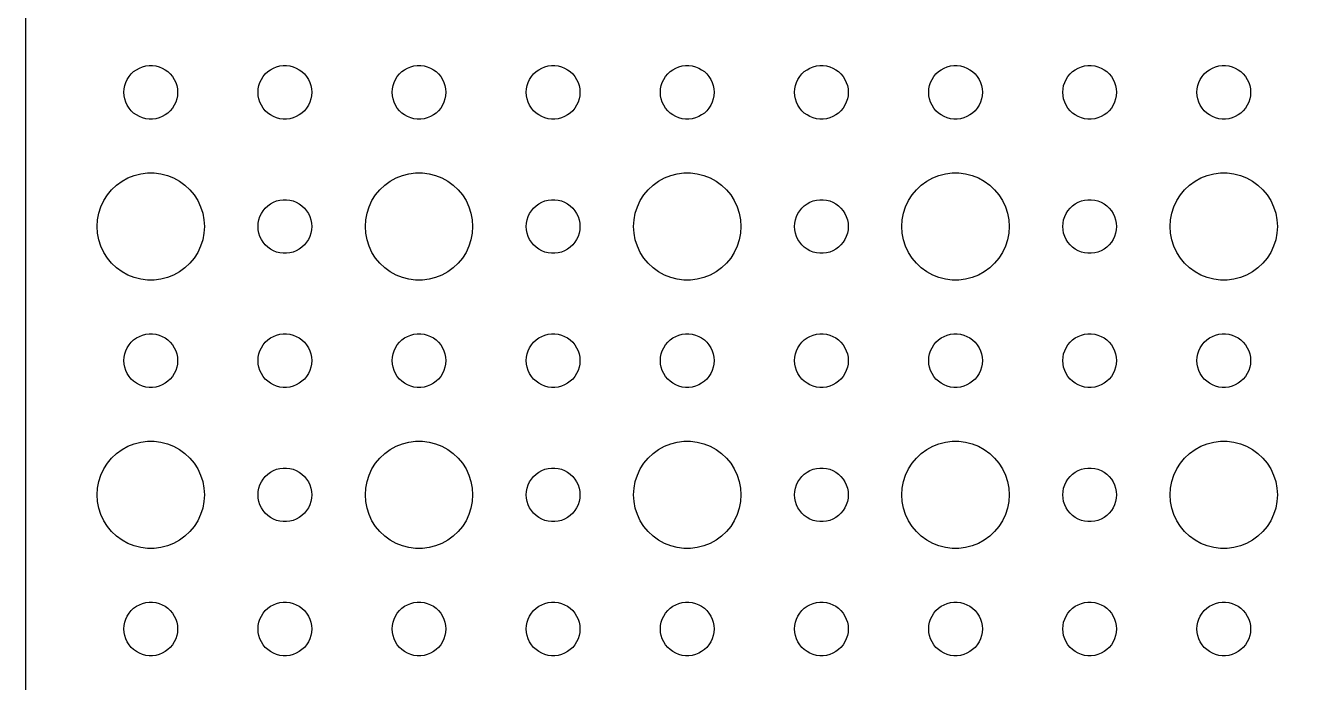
# Model space of a CAD drawing. Extents: x -74 to 74, y -74 to 74.
# Drawn here: x -74.5 to -3, y -3 to 33.7 of the extents above; entities that cross this region are included whole.
import ezdxf

# ---------------------------------------------------------------- set-up
doc = ezdxf.new("R2010")
doc.units = 0
doc.layers.get('0').update_dxf_attribs({"linetype": 'CONTINUOUS'})

msp = doc.modelspace()

# ---------------------------------------------------------------- linework, layer by layer
msp.add_lwpolyline([(69.5, 74.497), (-69.5, 74.497), (-69.5, 74.4901), (-69.814, 74.4901), (-70.4369, 74.4114), (-71.0451, 74.2553), (-71.6289, 74.0241), (-72.1791, 73.7216), (-72.6871, 73.3526), (-73.1448, 72.9227), (-73.5451, 72.4389), (-73.8815, 71.9088), (-74.1489, 71.3406), (-74.3429, 70.7434), (-74.4606, 70.1267), (-74.5, 69.5), (-74.5, -69.5)])
for points in [[(-67.5942, 28.503), (-67.7811, 28.5266), (-67.9635, 28.5734), (-68.1387, 28.6428), (-68.3037, 28.7335), (-68.4561, 28.8442), (-68.5935, 28.9732), (-68.7135, 29.1183), (-68.8145, 29.2774), (-68.8947, 29.4478), (-68.9529, 29.627), (-68.9882, 29.812), (-69, 30), (-68.9882, 30.188), (-68.9529, 30.373), (-68.8947, 30.5522), (-68.8145, 30.7226), (-68.7135, 30.8817), (-68.5935, 31.0268), (-68.4561, 31.1558), (-68.3037, 31.2665), (-68.1387, 31.3572), (-67.9635, 31.4266), (-67.7811, 31.4734), (-67.5942, 31.497), (-67.4058, 31.497), (-67.2189, 31.4734), (-67.0365, 31.4266), (-66.8613, 31.3572), (-66.6963, 31.2665), (-66.5439, 31.1558), (-66.4065, 31.0268), (-66.2865, 30.8817), (-66.1855, 30.7226), (-66.1053, 30.5522), (-66.0471, 30.373), (-66.0118, 30.188), (-66, 30), (-66.0118, 29.812), (-66.0471, 29.627), (-66.1053, 29.4478), (-66.1855, 29.2774), (-66.2865, 29.1183), (-66.4065, 28.9732), (-66.5439, 28.8442), (-66.6963, 28.7335), (-66.8613, 28.6428), (-67.0365, 28.5734), (-67.2189, 28.5266), (-67.4058, 28.503)], [(-60.0942, 28.503), (-60.2811, 28.5266), (-60.4635, 28.5734), (-60.6387, 28.6428), (-60.8037, 28.7335), (-60.9561, 28.8442), (-61.0935, 28.9732), (-61.2135, 29.1183), (-61.3145, 29.2774), (-61.3947, 29.4478), (-61.4529, 29.627), (-61.4882, 29.812), (-61.5, 30), (-61.4882, 30.188), (-61.4529, 30.373), (-61.3947, 30.5522), (-61.3145, 30.7226), (-61.2135, 30.8817), (-61.0935, 31.0268), (-60.9561, 31.1558), (-60.8037, 31.2665), (-60.6387, 31.3572), (-60.4635, 31.4266), (-60.2811, 31.4734), (-60.0942, 31.497), (-59.9058, 31.497), (-59.7189, 31.4734), (-59.5365, 31.4266), (-59.3613, 31.3572), (-59.1963, 31.2665), (-59.0439, 31.1558), (-58.9065, 31.0268), (-58.7865, 30.8817), (-58.6855, 30.7226), (-58.6053, 30.5522), (-58.5471, 30.373), (-58.5118, 30.188), (-58.5, 30), (-58.5118, 29.812), (-58.5471, 29.627), (-58.6053, 29.4478), (-58.6855, 29.2774), (-58.7865, 29.1183), (-58.9065, 28.9732), (-59.0439, 28.8442), (-59.1963, 28.7335), (-59.3613, 28.6428), (-59.5365, 28.5734), (-59.7189, 28.5266), (-59.9058, 28.503)], [(-52.5942, 28.503), (-52.7811, 28.5266), (-52.9635, 28.5734), (-53.1387, 28.6428), (-53.3037, 28.7335), (-53.4561, 28.8442), (-53.5935, 28.9732), (-53.7135, 29.1183), (-53.8145, 29.2774), (-53.8947, 29.4478), (-53.9529, 29.627), (-53.9882, 29.812), (-54, 30), (-53.9882, 30.188), (-53.9529, 30.373), (-53.8947, 30.5522), (-53.8145, 30.7226), (-53.7135, 30.8817), (-53.5935, 31.0268), (-53.4561, 31.1558), (-53.3037, 31.2665), (-53.1387, 31.3572), (-52.9635, 31.4266), (-52.7811, 31.4734), (-52.5942, 31.497), (-52.4058, 31.497), (-52.2189, 31.4734), (-52.0365, 31.4266), (-51.8613, 31.3572), (-51.6963, 31.2665), (-51.5439, 31.1558), (-51.4065, 31.0268), (-51.2865, 30.8817), (-51.1855, 30.7226), (-51.1053, 30.5522), (-51.0471, 30.373), (-51.0118, 30.188), (-51, 30), (-51.0118, 29.812), (-51.0471, 29.627), (-51.1053, 29.4478), (-51.1855, 29.2774), (-51.2865, 29.1183), (-51.4065, 28.9732), (-51.5439, 28.8442), (-51.6963, 28.7335), (-51.8613, 28.6428), (-52.0365, 28.5734), (-52.2189, 28.5266), (-52.4058, 28.503)], [(-45.0942, 28.503), (-45.2811, 28.5266), (-45.4635, 28.5734), (-45.6387, 28.6428), (-45.8037, 28.7335), (-45.9561, 28.8442), (-46.0935, 28.9732), (-46.2135, 29.1183), (-46.3145, 29.2774), (-46.3947, 29.4478), (-46.4529, 29.627), (-46.4882, 29.812), (-46.5, 30), (-46.4882, 30.188), (-46.4529, 30.373), (-46.3947, 30.5522), (-46.3145, 30.7226), (-46.2135, 30.8817), (-46.0935, 31.0268), (-45.9561, 31.1558), (-45.8037, 31.2665), (-45.6387, 31.3572), (-45.4635, 31.4266), (-45.2811, 31.4734), (-45.0942, 31.497), (-44.9058, 31.497), (-44.7189, 31.4734), (-44.5365, 31.4266), (-44.3613, 31.3572), (-44.1963, 31.2665), (-44.0439, 31.1558), (-43.9065, 31.0268), (-43.7865, 30.8817), (-43.6855, 30.7226), (-43.6053, 30.5522), (-43.5471, 30.373), (-43.5118, 30.188), (-43.5, 30), (-43.5118, 29.812), (-43.5471, 29.627), (-43.6053, 29.4478), (-43.6855, 29.2774), (-43.7865, 29.1183), (-43.9065, 28.9732), (-44.0439, 28.8442), (-44.1963, 28.7335), (-44.3613, 28.6428), (-44.5365, 28.5734), (-44.7189, 28.5266), (-44.9058, 28.503)], [(-37.5942, 28.503), (-37.7811, 28.5266), (-37.9635, 28.5734), (-38.1387, 28.6428), (-38.3037, 28.7335), (-38.4561, 28.8442), (-38.5935, 28.9732), (-38.7135, 29.1183), (-38.8145, 29.2774), (-38.8947, 29.4478), (-38.9529, 29.627), (-38.9882, 29.812), (-39, 30), (-38.9882, 30.188), (-38.9529, 30.373), (-38.8947, 30.5522), (-38.8145, 30.7226), (-38.7135, 30.8817), (-38.5935, 31.0268), (-38.4561, 31.1558), (-38.3037, 31.2665), (-38.1387, 31.3572), (-37.9635, 31.4266), (-37.7811, 31.4734), (-37.5942, 31.497), (-37.4058, 31.497), (-37.2189, 31.4734), (-37.0365, 31.4266), (-36.8613, 31.3572), (-36.6963, 31.2665), (-36.5439, 31.1558), (-36.4065, 31.0268), (-36.2865, 30.8817), (-36.1855, 30.7226), (-36.1053, 30.5522), (-36.0471, 30.373), (-36.0118, 30.188), (-36, 30), (-36.0118, 29.812), (-36.0471, 29.627), (-36.1053, 29.4478), (-36.1855, 29.2774), (-36.2865, 29.1183), (-36.4065, 28.9732), (-36.5439, 28.8442), (-36.6963, 28.7335), (-36.8613, 28.6428), (-37.0365, 28.5734), (-37.2189, 28.5266), (-37.4058, 28.503)], [(-30.0942, 28.503), (-30.2811, 28.5266), (-30.4635, 28.5734), (-30.6387, 28.6428), (-30.8037, 28.7335), (-30.9561, 28.8442), (-31.0935, 28.9732), (-31.2135, 29.1183), (-31.3145, 29.2774), (-31.3947, 29.4478), (-31.4529, 29.627), (-31.4882, 29.812), (-31.5, 30), (-31.4882, 30.188), (-31.4529, 30.373), (-31.3947, 30.5522), (-31.3145, 30.7226), (-31.2135, 30.8817), (-31.0935, 31.0268), (-30.9561, 31.1558), (-30.8037, 31.2665), (-30.6387, 31.3572), (-30.4635, 31.4266), (-30.2811, 31.4734), (-30.0942, 31.497), (-29.9058, 31.497), (-29.7189, 31.4734), (-29.5365, 31.4266), (-29.3613, 31.3572), (-29.1963, 31.2665), (-29.0439, 31.1558), (-28.9065, 31.0268), (-28.7865, 30.8817), (-28.6855, 30.7226), (-28.6053, 30.5522), (-28.5471, 30.373), (-28.5118, 30.188), (-28.5, 30), (-28.5118, 29.812), (-28.5471, 29.627), (-28.6053, 29.4478), (-28.6855, 29.2774), (-28.7865, 29.1183), (-28.9065, 28.9732), (-29.0439, 28.8442), (-29.1963, 28.7335), (-29.3613, 28.6428), (-29.5365, 28.5734), (-29.7189, 28.5266), (-29.9058, 28.503)], [(-22.5942, 28.503), (-22.7811, 28.5266), (-22.9635, 28.5734), (-23.1387, 28.6428), (-23.3037, 28.7335), (-23.4561, 28.8442), (-23.5935, 28.9732), (-23.7135, 29.1183), (-23.8145, 29.2774), (-23.8947, 29.4478), (-23.9529, 29.627), (-23.9882, 29.812), (-24, 30), (-23.9882, 30.188), (-23.9529, 30.373), (-23.8947, 30.5522), (-23.8145, 30.7226), (-23.7135, 30.8817), (-23.5935, 31.0268), (-23.4561, 31.1558), (-23.3037, 31.2665), (-23.1387, 31.3572), (-22.9635, 31.4266), (-22.7811, 31.4734), (-22.5942, 31.497), (-22.4058, 31.497), (-22.2189, 31.4734), (-22.0365, 31.4266), (-21.8613, 31.3572), (-21.6963, 31.2665), (-21.5439, 31.1558), (-21.4065, 31.0268), (-21.2865, 30.8817), (-21.1855, 30.7226), (-21.1053, 30.5522), (-21.0471, 30.373), (-21.0118, 30.188), (-21, 30), (-21.0118, 29.812), (-21.0471, 29.627), (-21.1053, 29.4478), (-21.1855, 29.2774), (-21.2865, 29.1183), (-21.4065, 28.9732), (-21.5439, 28.8442), (-21.6963, 28.7335), (-21.8613, 28.6428), (-22.0365, 28.5734), (-22.2189, 28.5266), (-22.4058, 28.503)], [(-15.0942, 28.503), (-15.2811, 28.5266), (-15.4635, 28.5734), (-15.6387, 28.6428), (-15.8037, 28.7335), (-15.9561, 28.8442), (-16.0935, 28.9732), (-16.2135, 29.1183), (-16.3145, 29.2774), (-16.3947, 29.4478), (-16.4529, 29.627), (-16.4882, 29.812), (-16.5, 30), (-16.4882, 30.188), (-16.4529, 30.373), (-16.3947, 30.5522), (-16.3145, 30.7226), (-16.2135, 30.8817), (-16.0935, 31.0268), (-15.9561, 31.1558), (-15.8037, 31.2665), (-15.6387, 31.3572), (-15.4635, 31.4266), (-15.2811, 31.4734), (-15.0942, 31.497), (-14.9058, 31.497), (-14.7189, 31.4734), (-14.5365, 31.4266), (-14.3613, 31.3572), (-14.1963, 31.2665), (-14.0439, 31.1558), (-13.9065, 31.0268), (-13.7865, 30.8817), (-13.6855, 30.7226), (-13.6053, 30.5522), (-13.5471, 30.373), (-13.5118, 30.188), (-13.5, 30), (-13.5118, 29.812), (-13.5471, 29.627), (-13.6053, 29.4478), (-13.6855, 29.2774), (-13.7865, 29.1183), (-13.9065, 28.9732), (-14.0439, 28.8442), (-14.1963, 28.7335), (-14.3613, 28.6428), (-14.5365, 28.5734), (-14.7189, 28.5266), (-14.9058, 28.503)], [(-7.59419, 28.503), (-7.78107, 28.5266), (-7.96353, 28.5734), (-8.13867, 28.6428), (-8.30374, 28.7335), (-8.45614, 28.8442), (-8.59345, 28.9732), (-8.71353, 29.1183), (-8.81446, 29.2774), (-8.89466, 29.4478), (-8.95287, 29.627), (-8.98817, 29.812), (-9, 30), (-8.98817, 30.188), (-8.95287, 30.373), (-8.89466, 30.5522), (-8.81446, 30.7226), (-8.71353, 30.8817), (-8.59345, 31.0268), (-8.45614, 31.1558), (-8.30374, 31.2665), (-8.13867, 31.3572), (-7.96353, 31.4266), (-7.78107, 31.4734), (-7.59419, 31.497), (-7.40581, 31.497), (-7.21893, 31.4734), (-7.03647, 31.4266), (-6.86133, 31.3572), (-6.69626, 31.2665), (-6.54386, 31.1558), (-6.40655, 31.0268), (-6.28647, 30.8817), (-6.18554, 30.7226), (-6.10534, 30.5522), (-6.04713, 30.373), (-6.01183, 30.188), (-6, 30), (-6.01183, 29.812), (-6.04713, 29.627), (-6.10534, 29.4478), (-6.18554, 29.2774), (-6.28647, 29.1183), (-6.40655, 28.9732), (-6.54386, 28.8442), (-6.69626, 28.7335), (-6.86133, 28.6428), (-7.03647, 28.5734), (-7.21893, 28.5266), (-7.40581, 28.503)], [(-67.6884, 19.5059), (-68.0621, 19.5531), (-68.4271, 19.6468), (-68.7773, 19.7855), (-69.1075, 19.967), (-69.4123, 20.1885), (-69.6869, 20.4464), (-69.9271, 20.7366), (-70.1289, 21.0547), (-70.2893, 21.3956), (-70.4057, 21.7539), (-70.4763, 22.124), (-70.5, 22.5), (-70.4763, 22.876), (-70.4057, 23.2461), (-70.2893, 23.6044), (-70.1289, 23.9453), (-69.9271, 24.2634), (-69.6869, 24.5536), (-69.4123, 24.8115), (-69.1075, 25.033), (-68.7773, 25.2145), (-68.4271, 25.3532), (-68.0621, 25.4469), (-67.6884, 25.4941), (-67.3116, 25.4941), (-66.9379, 25.4469), (-66.5729, 25.3532), (-66.2227, 25.2145), (-65.8925, 25.033), (-65.5877, 24.8115), (-65.3131, 24.5536), (-65.0729, 24.2634), (-64.8711, 23.9453), (-64.7107, 23.6044), (-64.5943, 23.2461), (-64.5237, 22.876), (-64.5, 22.5), (-64.5237, 22.124), (-64.5943, 21.7539), (-64.7107, 21.3956), (-64.8711, 21.0547), (-65.0729, 20.7366), (-65.3131, 20.4464), (-65.5877, 20.1885), (-65.8925, 19.967), (-66.2227, 19.7855), (-66.5729, 19.6468), (-66.9379, 19.5531), (-67.3116, 19.5059)], [(-52.6884, 19.5059), (-53.0621, 19.5531), (-53.4271, 19.6468), (-53.7773, 19.7855), (-54.1075, 19.967), (-54.4123, 20.1885), (-54.6869, 20.4464), (-54.9271, 20.7366), (-55.1289, 21.0547), (-55.2893, 21.3956), (-55.4057, 21.7539), (-55.4763, 22.124), (-55.5, 22.5), (-55.4763, 22.876), (-55.4057, 23.2461), (-55.2893, 23.6044), (-55.1289, 23.9453), (-54.9271, 24.2634), (-54.6869, 24.5536), (-54.4123, 24.8115), (-54.1075, 25.033), (-53.7773, 25.2145), (-53.4271, 25.3532), (-53.0621, 25.4469), (-52.6884, 25.4941), (-52.3116, 25.4941), (-51.9379, 25.4469), (-51.5729, 25.3532), (-51.2227, 25.2145), (-50.8925, 25.033), (-50.5877, 24.8115), (-50.3131, 24.5536), (-50.0729, 24.2634), (-49.8711, 23.9453), (-49.7107, 23.6044), (-49.5943, 23.2461), (-49.5237, 22.876), (-49.5, 22.5), (-49.5237, 22.124), (-49.5943, 21.7539), (-49.7107, 21.3956), (-49.8711, 21.0547), (-50.0729, 20.7366), (-50.3131, 20.4464), (-50.5877, 20.1885), (-50.8925, 19.967), (-51.2227, 19.7855), (-51.5729, 19.6468), (-51.9379, 19.5531), (-52.3116, 19.5059)], [(-37.6884, 19.5059), (-38.0621, 19.5531), (-38.4271, 19.6468), (-38.7773, 19.7855), (-39.1075, 19.967), (-39.4123, 20.1885), (-39.6869, 20.4464), (-39.9271, 20.7366), (-40.1289, 21.0547), (-40.2893, 21.3956), (-40.4057, 21.7539), (-40.4763, 22.124), (-40.5, 22.5), (-40.4763, 22.876), (-40.4057, 23.2461), (-40.2893, 23.6044), (-40.1289, 23.9453), (-39.9271, 24.2634), (-39.6869, 24.5536), (-39.4123, 24.8115), (-39.1075, 25.033), (-38.7773, 25.2145), (-38.4271, 25.3532), (-38.0621, 25.4469), (-37.6884, 25.4941), (-37.3116, 25.4941), (-36.9379, 25.4469), (-36.5729, 25.3532), (-36.2227, 25.2145), (-35.8925, 25.033), (-35.5877, 24.8115), (-35.3131, 24.5536), (-35.0729, 24.2634), (-34.8711, 23.9453), (-34.7107, 23.6044), (-34.5943, 23.2461), (-34.5237, 22.876), (-34.5, 22.5), (-34.5237, 22.124), (-34.5943, 21.7539), (-34.7107, 21.3956), (-34.8711, 21.0547), (-35.0729, 20.7366), (-35.3131, 20.4464), (-35.5877, 20.1885), (-35.8925, 19.967), (-36.2227, 19.7855), (-36.5729, 19.6468), (-36.9379, 19.5531), (-37.3116, 19.5059)], [(-22.6884, 19.5059), (-23.0621, 19.5531), (-23.4271, 19.6468), (-23.7773, 19.7855), (-24.1075, 19.967), (-24.4123, 20.1885), (-24.6869, 20.4464), (-24.9271, 20.7366), (-25.1289, 21.0547), (-25.2893, 21.3956), (-25.4057, 21.7539), (-25.4763, 22.124), (-25.5, 22.5), (-25.4763, 22.876), (-25.4057, 23.2461), (-25.2893, 23.6044), (-25.1289, 23.9453), (-24.9271, 24.2634), (-24.6869, 24.5536), (-24.4123, 24.8115), (-24.1075, 25.033), (-23.7773, 25.2145), (-23.4271, 25.3532), (-23.0621, 25.4469), (-22.6884, 25.4941), (-22.3116, 25.4941), (-21.9379, 25.4469), (-21.5729, 25.3532), (-21.2227, 25.2145), (-20.8925, 25.033), (-20.5877, 24.8115), (-20.3131, 24.5536), (-20.0729, 24.2634), (-19.8711, 23.9453), (-19.7107, 23.6044), (-19.5943, 23.2461), (-19.5237, 22.876), (-19.5, 22.5), (-19.5237, 22.124), (-19.5943, 21.7539), (-19.7107, 21.3956), (-19.8711, 21.0547), (-20.0729, 20.7366), (-20.3131, 20.4464), (-20.5877, 20.1885), (-20.8925, 19.967), (-21.2227, 19.7855), (-21.5729, 19.6468), (-21.9379, 19.5531), (-22.3116, 19.5059)], [(-7.68837, 19.5059), (-8.06214, 19.5531), (-8.42705, 19.6468), (-8.77734, 19.7855), (-9.10748, 19.967), (-9.41227, 20.1885), (-9.68691, 20.4464), (-9.92705, 20.7366), (-10.1289, 21.0547), (-10.2893, 21.3956), (-10.4057, 21.7539), (-10.4763, 22.124), (-10.5, 22.5), (-10.4763, 22.876), (-10.4057, 23.2461), (-10.2893, 23.6044), (-10.1289, 23.9453), (-9.92705, 24.2634), (-9.68691, 24.5536), (-9.41227, 24.8115), (-9.10748, 25.033), (-8.77734, 25.2145), (-8.42705, 25.3532), (-8.06214, 25.4469), (-7.68837, 25.4941), (-7.31163, 25.4941), (-6.93786, 25.4469), (-6.57295, 25.3532), (-6.22266, 25.2145), (-5.89252, 25.033), (-5.58773, 24.8115), (-5.31309, 24.5536), (-5.07295, 24.2634), (-4.87108, 23.9453), (-4.71067, 23.6044), (-4.59425, 23.2461), (-4.52366, 22.876), (-4.5, 22.5), (-4.52366, 22.124), (-4.59425, 21.7539), (-4.71067, 21.3956), (-4.87108, 21.0547), (-5.07295, 20.7366), (-5.31309, 20.4464), (-5.58773, 20.1885), (-5.89252, 19.967), (-6.22266, 19.7855), (-6.57295, 19.6468), (-6.93786, 19.5531), (-7.31163, 19.5059)], [(-60.0942, 21.003), (-60.2811, 21.0266), (-60.4635, 21.0734), (-60.6387, 21.1428), (-60.8037, 21.2335), (-60.9561, 21.3442), (-61.0935, 21.4732), (-61.2135, 21.6183), (-61.3145, 21.7774), (-61.3947, 21.9478), (-61.4529, 22.127), (-61.4882, 22.312), (-61.5, 22.5), (-61.4882, 22.688), (-61.4529, 22.873), (-61.3947, 23.0522), (-61.3145, 23.2226), (-61.2135, 23.3817), (-61.0935, 23.5268), (-60.9561, 23.6558), (-60.8037, 23.7665), (-60.6387, 23.8572), (-60.4635, 23.9266), (-60.2811, 23.9734), (-60.0942, 23.997), (-59.9058, 23.997), (-59.7189, 23.9734), (-59.5365, 23.9266), (-59.3613, 23.8572), (-59.1963, 23.7665), (-59.0439, 23.6558), (-58.9065, 23.5268), (-58.7865, 23.3817), (-58.6855, 23.2226), (-58.6053, 23.0522), (-58.5471, 22.873), (-58.5118, 22.688), (-58.5, 22.5), (-58.5118, 22.312), (-58.5471, 22.127), (-58.6053, 21.9478), (-58.6855, 21.7774), (-58.7865, 21.6183), (-58.9065, 21.4732), (-59.0439, 21.3442), (-59.1963, 21.2335), (-59.3613, 21.1428), (-59.5365, 21.0734), (-59.7189, 21.0266), (-59.9058, 21.003)], [(-45.0942, 21.003), (-45.2811, 21.0266), (-45.4635, 21.0734), (-45.6387, 21.1428), (-45.8037, 21.2335), (-45.9561, 21.3442), (-46.0935, 21.4732), (-46.2135, 21.6183), (-46.3145, 21.7774), (-46.3947, 21.9478), (-46.4529, 22.127), (-46.4882, 22.312), (-46.5, 22.5), (-46.4882, 22.688), (-46.4529, 22.873), (-46.3947, 23.0522), (-46.3145, 23.2226), (-46.2135, 23.3817), (-46.0935, 23.5268), (-45.9561, 23.6558), (-45.8037, 23.7665), (-45.6387, 23.8572), (-45.4635, 23.9266), (-45.2811, 23.9734), (-45.0942, 23.997), (-44.9058, 23.997), (-44.7189, 23.9734), (-44.5365, 23.9266), (-44.3613, 23.8572), (-44.1963, 23.7665), (-44.0439, 23.6558), (-43.9065, 23.5268), (-43.7865, 23.3817), (-43.6855, 23.2226), (-43.6053, 23.0522), (-43.5471, 22.873), (-43.5118, 22.688), (-43.5, 22.5), (-43.5118, 22.312), (-43.5471, 22.127), (-43.6053, 21.9478), (-43.6855, 21.7774), (-43.7865, 21.6183), (-43.9065, 21.4732), (-44.0439, 21.3442), (-44.1963, 21.2335), (-44.3613, 21.1428), (-44.5365, 21.0734), (-44.7189, 21.0266), (-44.9058, 21.003)], [(-30.0942, 21.003), (-30.2811, 21.0266), (-30.4635, 21.0734), (-30.6387, 21.1428), (-30.8037, 21.2335), (-30.9561, 21.3442), (-31.0935, 21.4732), (-31.2135, 21.6183), (-31.3145, 21.7774), (-31.3947, 21.9478), (-31.4529, 22.127), (-31.4882, 22.312), (-31.5, 22.5), (-31.4882, 22.688), (-31.4529, 22.873), (-31.3947, 23.0522), (-31.3145, 23.2226), (-31.2135, 23.3817), (-31.0935, 23.5268), (-30.9561, 23.6558), (-30.8037, 23.7665), (-30.6387, 23.8572), (-30.4635, 23.9266), (-30.2811, 23.9734), (-30.0942, 23.997), (-29.9058, 23.997), (-29.7189, 23.9734), (-29.5365, 23.9266), (-29.3613, 23.8572), (-29.1963, 23.7665), (-29.0439, 23.6558), (-28.9065, 23.5268), (-28.7865, 23.3817), (-28.6855, 23.2226), (-28.6053, 23.0522), (-28.5471, 22.873), (-28.5118, 22.688), (-28.5, 22.5), (-28.5118, 22.312), (-28.5471, 22.127), (-28.6053, 21.9478), (-28.6855, 21.7774), (-28.7865, 21.6183), (-28.9065, 21.4732), (-29.0439, 21.3442), (-29.1963, 21.2335), (-29.3613, 21.1428), (-29.5365, 21.0734), (-29.7189, 21.0266), (-29.9058, 21.003)], [(-15.0942, 21.003), (-15.2811, 21.0266), (-15.4635, 21.0734), (-15.6387, 21.1428), (-15.8037, 21.2335), (-15.9561, 21.3442), (-16.0935, 21.4732), (-16.2135, 21.6183), (-16.3145, 21.7774), (-16.3947, 21.9478), (-16.4529, 22.127), (-16.4882, 22.312), (-16.5, 22.5), (-16.4882, 22.688), (-16.4529, 22.873), (-16.3947, 23.0522), (-16.3145, 23.2226), (-16.2135, 23.3817), (-16.0935, 23.5268), (-15.9561, 23.6558), (-15.8037, 23.7665), (-15.6387, 23.8572), (-15.4635, 23.9266), (-15.2811, 23.9734), (-15.0942, 23.997), (-14.9058, 23.997), (-14.7189, 23.9734), (-14.5365, 23.9266), (-14.3613, 23.8572), (-14.1963, 23.7665), (-14.0439, 23.6558), (-13.9065, 23.5268), (-13.7865, 23.3817), (-13.6855, 23.2226), (-13.6053, 23.0522), (-13.5471, 22.873), (-13.5118, 22.688), (-13.5, 22.5), (-13.5118, 22.312), (-13.5471, 22.127), (-13.6053, 21.9478), (-13.6855, 21.7774), (-13.7865, 21.6183), (-13.9065, 21.4732), (-14.0439, 21.3442), (-14.1963, 21.2335), (-14.3613, 21.1428), (-14.5365, 21.0734), (-14.7189, 21.0266), (-14.9058, 21.003)], [(-67.5942, 13.503), (-67.7811, 13.5266), (-67.9635, 13.5734), (-68.1387, 13.6428), (-68.3037, 13.7335), (-68.4561, 13.8442), (-68.5935, 13.9732), (-68.7135, 14.1183), (-68.8145, 14.2774), (-68.8947, 14.4478), (-68.9529, 14.627), (-68.9882, 14.812), (-69, 15), (-68.9882, 15.188), (-68.9529, 15.373), (-68.8947, 15.5522), (-68.8145, 15.7226), (-68.7135, 15.8817), (-68.5935, 16.0268), (-68.4561, 16.1558), (-68.3037, 16.2665), (-68.1387, 16.3572), (-67.9635, 16.4266), (-67.7811, 16.4734), (-67.5942, 16.497), (-67.4058, 16.497), (-67.2189, 16.4734), (-67.0365, 16.4266), (-66.8613, 16.3572), (-66.6963, 16.2665), (-66.5439, 16.1558), (-66.4065, 16.0268), (-66.2865, 15.8817), (-66.1855, 15.7226), (-66.1053, 15.5522), (-66.0471, 15.373), (-66.0118, 15.188), (-66, 15), (-66.0118, 14.812), (-66.0471, 14.627), (-66.1053, 14.4478), (-66.1855, 14.2774), (-66.2865, 14.1183), (-66.4065, 13.9732), (-66.5439, 13.8442), (-66.6963, 13.7335), (-66.8613, 13.6428), (-67.0365, 13.5734), (-67.2189, 13.5266), (-67.4058, 13.503)], [(-60.0942, 13.503), (-60.2811, 13.5266), (-60.4635, 13.5734), (-60.6387, 13.6428), (-60.8037, 13.7335), (-60.9561, 13.8442), (-61.0935, 13.9732), (-61.2135, 14.1183), (-61.3145, 14.2774), (-61.3947, 14.4478), (-61.4529, 14.627), (-61.4882, 14.812), (-61.5, 15), (-61.4882, 15.188), (-61.4529, 15.373), (-61.3947, 15.5522), (-61.3145, 15.7226), (-61.2135, 15.8817), (-61.0935, 16.0268), (-60.9561, 16.1558), (-60.8037, 16.2665), (-60.6387, 16.3572), (-60.4635, 16.4266), (-60.2811, 16.4734), (-60.0942, 16.497), (-59.9058, 16.497), (-59.7189, 16.4734), (-59.5365, 16.4266), (-59.3613, 16.3572), (-59.1963, 16.2665), (-59.0439, 16.1558), (-58.9065, 16.0268), (-58.7865, 15.8817), (-58.6855, 15.7226), (-58.6053, 15.5522), (-58.5471, 15.373), (-58.5118, 15.188), (-58.5, 15), (-58.5118, 14.812), (-58.5471, 14.627), (-58.6053, 14.4478), (-58.6855, 14.2774), (-58.7865, 14.1183), (-58.9065, 13.9732), (-59.0439, 13.8442), (-59.1963, 13.7335), (-59.3613, 13.6428), (-59.5365, 13.5734), (-59.7189, 13.5266), (-59.9058, 13.503)], [(-52.5942, 13.503), (-52.7811, 13.5266), (-52.9635, 13.5734), (-53.1387, 13.6428), (-53.3037, 13.7335), (-53.4561, 13.8442), (-53.5935, 13.9732), (-53.7135, 14.1183), (-53.8145, 14.2774), (-53.8947, 14.4478), (-53.9529, 14.627), (-53.9882, 14.812), (-54, 15), (-53.9882, 15.188), (-53.9529, 15.373), (-53.8947, 15.5522), (-53.8145, 15.7226), (-53.7135, 15.8817), (-53.5935, 16.0268), (-53.4561, 16.1558), (-53.3037, 16.2665), (-53.1387, 16.3572), (-52.9635, 16.4266), (-52.7811, 16.4734), (-52.5942, 16.497), (-52.4058, 16.497), (-52.2189, 16.4734), (-52.0365, 16.4266), (-51.8613, 16.3572), (-51.6963, 16.2665), (-51.5439, 16.1558), (-51.4065, 16.0268), (-51.2865, 15.8817), (-51.1855, 15.7226), (-51.1053, 15.5522), (-51.0471, 15.373), (-51.0118, 15.188), (-51, 15), (-51.0118, 14.812), (-51.0471, 14.627), (-51.1053, 14.4478), (-51.1855, 14.2774), (-51.2865, 14.1183), (-51.4065, 13.9732), (-51.5439, 13.8442), (-51.6963, 13.7335), (-51.8613, 13.6428), (-52.0365, 13.5734), (-52.2189, 13.5266), (-52.4058, 13.503)], [(-45.0942, 13.503), (-45.2811, 13.5266), (-45.4635, 13.5734), (-45.6387, 13.6428), (-45.8037, 13.7335), (-45.9561, 13.8442), (-46.0935, 13.9732), (-46.2135, 14.1183), (-46.3145, 14.2774), (-46.3947, 14.4478), (-46.4529, 14.627), (-46.4882, 14.812), (-46.5, 15), (-46.4882, 15.188), (-46.4529, 15.373), (-46.3947, 15.5522), (-46.3145, 15.7226), (-46.2135, 15.8817), (-46.0935, 16.0268), (-45.9561, 16.1558), (-45.8037, 16.2665), (-45.6387, 16.3572), (-45.4635, 16.4266), (-45.2811, 16.4734), (-45.0942, 16.497), (-44.9058, 16.497), (-44.7189, 16.4734), (-44.5365, 16.4266), (-44.3613, 16.3572), (-44.1963, 16.2665), (-44.0439, 16.1558), (-43.9065, 16.0268), (-43.7865, 15.8817), (-43.6855, 15.7226), (-43.6053, 15.5522), (-43.5471, 15.373), (-43.5118, 15.188), (-43.5, 15), (-43.5118, 14.812), (-43.5471, 14.627), (-43.6053, 14.4478), (-43.6855, 14.2774), (-43.7865, 14.1183), (-43.9065, 13.9732), (-44.0439, 13.8442), (-44.1963, 13.7335), (-44.3613, 13.6428), (-44.5365, 13.5734), (-44.7189, 13.5266), (-44.9058, 13.503)], [(-37.5942, 13.503), (-37.7811, 13.5266), (-37.9635, 13.5734), (-38.1387, 13.6428), (-38.3037, 13.7335), (-38.4561, 13.8442), (-38.5935, 13.9732), (-38.7135, 14.1183), (-38.8145, 14.2774), (-38.8947, 14.4478), (-38.9529, 14.627), (-38.9882, 14.812), (-39, 15), (-38.9882, 15.188), (-38.9529, 15.373), (-38.8947, 15.5522), (-38.8145, 15.7226), (-38.7135, 15.8817), (-38.5935, 16.0268), (-38.4561, 16.1558), (-38.3037, 16.2665), (-38.1387, 16.3572), (-37.9635, 16.4266), (-37.7811, 16.4734), (-37.5942, 16.497), (-37.4058, 16.497), (-37.2189, 16.4734), (-37.0365, 16.4266), (-36.8613, 16.3572), (-36.6963, 16.2665), (-36.5439, 16.1558), (-36.4065, 16.0268), (-36.2865, 15.8817), (-36.1855, 15.7226), (-36.1053, 15.5522), (-36.0471, 15.373), (-36.0118, 15.188), (-36, 15), (-36.0118, 14.812), (-36.0471, 14.627), (-36.1053, 14.4478), (-36.1855, 14.2774), (-36.2865, 14.1183), (-36.4065, 13.9732), (-36.5439, 13.8442), (-36.6963, 13.7335), (-36.8613, 13.6428), (-37.0365, 13.5734), (-37.2189, 13.5266), (-37.4058, 13.503)], [(-30.0942, 13.503), (-30.2811, 13.5266), (-30.4635, 13.5734), (-30.6387, 13.6428), (-30.8037, 13.7335), (-30.9561, 13.8442), (-31.0935, 13.9732), (-31.2135, 14.1183), (-31.3145, 14.2774), (-31.3947, 14.4478), (-31.4529, 14.627), (-31.4882, 14.812), (-31.5, 15), (-31.4882, 15.188), (-31.4529, 15.373), (-31.3947, 15.5522), (-31.3145, 15.7226), (-31.2135, 15.8817), (-31.0935, 16.0268), (-30.9561, 16.1558), (-30.8037, 16.2665), (-30.6387, 16.3572), (-30.4635, 16.4266), (-30.2811, 16.4734), (-30.0942, 16.497), (-29.9058, 16.497), (-29.7189, 16.4734), (-29.5365, 16.4266), (-29.3613, 16.3572), (-29.1963, 16.2665), (-29.0439, 16.1558), (-28.9065, 16.0268), (-28.7865, 15.8817), (-28.6855, 15.7226), (-28.6053, 15.5522), (-28.5471, 15.373), (-28.5118, 15.188), (-28.5, 15), (-28.5118, 14.812), (-28.5471, 14.627), (-28.6053, 14.4478), (-28.6855, 14.2774), (-28.7865, 14.1183), (-28.9065, 13.9732), (-29.0439, 13.8442), (-29.1963, 13.7335), (-29.3613, 13.6428), (-29.5365, 13.5734), (-29.7189, 13.5266), (-29.9058, 13.503)], [(-22.5942, 13.503), (-22.7811, 13.5266), (-22.9635, 13.5734), (-23.1387, 13.6428), (-23.3037, 13.7335), (-23.4561, 13.8442), (-23.5935, 13.9732), (-23.7135, 14.1183), (-23.8145, 14.2774), (-23.8947, 14.4478), (-23.9529, 14.627), (-23.9882, 14.812), (-24, 15), (-23.9882, 15.188), (-23.9529, 15.373), (-23.8947, 15.5522), (-23.8145, 15.7226), (-23.7135, 15.8817), (-23.5935, 16.0268), (-23.4561, 16.1558), (-23.3037, 16.2665), (-23.1387, 16.3572), (-22.9635, 16.4266), (-22.7811, 16.4734), (-22.5942, 16.497), (-22.4058, 16.497), (-22.2189, 16.4734), (-22.0365, 16.4266), (-21.8613, 16.3572), (-21.6963, 16.2665), (-21.5439, 16.1558), (-21.4065, 16.0268), (-21.2865, 15.8817), (-21.1855, 15.7226), (-21.1053, 15.5522), (-21.0471, 15.373), (-21.0118, 15.188), (-21, 15), (-21.0118, 14.812), (-21.0471, 14.627), (-21.1053, 14.4478), (-21.1855, 14.2774), (-21.2865, 14.1183), (-21.4065, 13.9732), (-21.5439, 13.8442), (-21.6963, 13.7335), (-21.8613, 13.6428), (-22.0365, 13.5734), (-22.2189, 13.5266), (-22.4058, 13.503)], [(-15.0942, 13.503), (-15.2811, 13.5266), (-15.4635, 13.5734), (-15.6387, 13.6428), (-15.8037, 13.7335), (-15.9561, 13.8442), (-16.0935, 13.9732), (-16.2135, 14.1183), (-16.3145, 14.2774), (-16.3947, 14.4478), (-16.4529, 14.627), (-16.4882, 14.812), (-16.5, 15), (-16.4882, 15.188), (-16.4529, 15.373), (-16.3947, 15.5522), (-16.3145, 15.7226), (-16.2135, 15.8817), (-16.0935, 16.0268), (-15.9561, 16.1558), (-15.8037, 16.2665), (-15.6387, 16.3572), (-15.4635, 16.4266), (-15.2811, 16.4734), (-15.0942, 16.497), (-14.9058, 16.497), (-14.7189, 16.4734), (-14.5365, 16.4266), (-14.3613, 16.3572), (-14.1963, 16.2665), (-14.0439, 16.1558), (-13.9065, 16.0268), (-13.7865, 15.8817), (-13.6855, 15.7226), (-13.6053, 15.5522), (-13.5471, 15.373), (-13.5118, 15.188), (-13.5, 15), (-13.5118, 14.812), (-13.5471, 14.627), (-13.6053, 14.4478), (-13.6855, 14.2774), (-13.7865, 14.1183), (-13.9065, 13.9732), (-14.0439, 13.8442), (-14.1963, 13.7335), (-14.3613, 13.6428), (-14.5365, 13.5734), (-14.7189, 13.5266), (-14.9058, 13.503)], [(-7.59419, 13.503), (-7.78107, 13.5266), (-7.96353, 13.5734), (-8.13867, 13.6428), (-8.30374, 13.7335), (-8.45614, 13.8442), (-8.59345, 13.9732), (-8.71353, 14.1183), (-8.81446, 14.2774), (-8.89466, 14.4478), (-8.95287, 14.627), (-8.98817, 14.812), (-9, 15), (-8.98817, 15.188), (-8.95287, 15.373), (-8.89466, 15.5522), (-8.81446, 15.7226), (-8.71353, 15.8817), (-8.59345, 16.0268), (-8.45614, 16.1558), (-8.30374, 16.2665), (-8.13867, 16.3572), (-7.96353, 16.4266), (-7.78107, 16.4734), (-7.59419, 16.497), (-7.40581, 16.497), (-7.21893, 16.4734), (-7.03647, 16.4266), (-6.86133, 16.3572), (-6.69626, 16.2665), (-6.54386, 16.1558), (-6.40655, 16.0268), (-6.28647, 15.8817), (-6.18554, 15.7226), (-6.10534, 15.5522), (-6.04713, 15.373), (-6.01183, 15.188), (-6, 15), (-6.01183, 14.812), (-6.04713, 14.627), (-6.10534, 14.4478), (-6.18554, 14.2774), (-6.28647, 14.1183), (-6.40655, 13.9732), (-6.54386, 13.8442), (-6.69626, 13.7335), (-6.86133, 13.6428), (-7.03647, 13.5734), (-7.21893, 13.5266), (-7.40581, 13.503)], [(-67.6884, 4.50592), (-68.0621, 4.55314), (-68.4271, 4.64683), (-68.7773, 4.78552), (-69.1075, 4.96702), (-69.4123, 5.18846), (-69.6869, 5.44636), (-69.9271, 5.73664), (-70.1289, 6.05474), (-70.2893, 6.39563), (-70.4057, 6.75393), (-70.4763, 7.124), (-70.5, 7.5), (-70.4763, 7.876), (-70.4057, 8.24607), (-70.2893, 8.60437), (-70.1289, 8.94526), (-69.9271, 9.26336), (-69.6869, 9.55364), (-69.4123, 9.81154), (-69.1075, 10.033), (-68.7773, 10.2145), (-68.4271, 10.3532), (-68.0621, 10.4469), (-67.6884, 10.4941), (-67.3116, 10.4941), (-66.9379, 10.4469), (-66.5729, 10.3532), (-66.2227, 10.2145), (-65.8925, 10.033), (-65.5877, 9.81154), (-65.3131, 9.55364), (-65.0729, 9.26336), (-64.8711, 8.94526), (-64.7107, 8.60437), (-64.5943, 8.24607), (-64.5237, 7.876), (-64.5, 7.5), (-64.5237, 7.124), (-64.5943, 6.75393), (-64.7107, 6.39563), (-64.8711, 6.05474), (-65.0729, 5.73664), (-65.3131, 5.44636), (-65.5877, 5.18846), (-65.8925, 4.96702), (-66.2227, 4.78552), (-66.5729, 4.64683), (-66.9379, 4.55314), (-67.3116, 4.50592)], [(-52.6884, 4.50592), (-53.0621, 4.55314), (-53.4271, 4.64683), (-53.7773, 4.78552), (-54.1075, 4.96702), (-54.4123, 5.18846), (-54.6869, 5.44636), (-54.9271, 5.73664), (-55.1289, 6.05474), (-55.2893, 6.39563), (-55.4057, 6.75393), (-55.4763, 7.124), (-55.5, 7.5), (-55.4763, 7.876), (-55.4057, 8.24607), (-55.2893, 8.60437), (-55.1289, 8.94526), (-54.9271, 9.26336), (-54.6869, 9.55364), (-54.4123, 9.81154), (-54.1075, 10.033), (-53.7773, 10.2145), (-53.4271, 10.3532), (-53.0621, 10.4469), (-52.6884, 10.4941), (-52.3116, 10.4941), (-51.9379, 10.4469), (-51.5729, 10.3532), (-51.2227, 10.2145), (-50.8925, 10.033), (-50.5877, 9.81154), (-50.3131, 9.55364), (-50.0729, 9.26336), (-49.8711, 8.94526), (-49.7107, 8.60437), (-49.5943, 8.24607), (-49.5237, 7.876), (-49.5, 7.5), (-49.5237, 7.124), (-49.5943, 6.75393), (-49.7107, 6.39563), (-49.8711, 6.05474), (-50.0729, 5.73664), (-50.3131, 5.44636), (-50.5877, 5.18846), (-50.8925, 4.96702), (-51.2227, 4.78552), (-51.5729, 4.64683), (-51.9379, 4.55314), (-52.3116, 4.50592)], [(-37.6884, 4.50592), (-38.0621, 4.55314), (-38.4271, 4.64683), (-38.7773, 4.78552), (-39.1075, 4.96702), (-39.4123, 5.18846), (-39.6869, 5.44636), (-39.9271, 5.73664), (-40.1289, 6.05474), (-40.2893, 6.39563), (-40.4057, 6.75393), (-40.4763, 7.124), (-40.5, 7.5), (-40.4763, 7.876), (-40.4057, 8.24607), (-40.2893, 8.60437), (-40.1289, 8.94526), (-39.9271, 9.26336), (-39.6869, 9.55364), (-39.4123, 9.81154), (-39.1075, 10.033), (-38.7773, 10.2145), (-38.4271, 10.3532), (-38.0621, 10.4469), (-37.6884, 10.4941), (-37.3116, 10.4941), (-36.9379, 10.4469), (-36.5729, 10.3532), (-36.2227, 10.2145), (-35.8925, 10.033), (-35.5877, 9.81154), (-35.3131, 9.55364), (-35.0729, 9.26336), (-34.8711, 8.94526), (-34.7107, 8.60437), (-34.5943, 8.24607), (-34.5237, 7.876), (-34.5, 7.5), (-34.5237, 7.124), (-34.5943, 6.75393), (-34.7107, 6.39563), (-34.8711, 6.05474), (-35.0729, 5.73664), (-35.3131, 5.44636), (-35.5877, 5.18846), (-35.8925, 4.96702), (-36.2227, 4.78552), (-36.5729, 4.64683), (-36.9379, 4.55314), (-37.3116, 4.50592)], [(-22.6884, 4.50592), (-23.0621, 4.55314), (-23.4271, 4.64683), (-23.7773, 4.78552), (-24.1075, 4.96702), (-24.4123, 5.18846), (-24.6869, 5.44636), (-24.9271, 5.73664), (-25.1289, 6.05474), (-25.2893, 6.39563), (-25.4057, 6.75393), (-25.4763, 7.124), (-25.5, 7.5), (-25.4763, 7.876), (-25.4057, 8.24607), (-25.2893, 8.60437), (-25.1289, 8.94526), (-24.9271, 9.26336), (-24.6869, 9.55364), (-24.4123, 9.81154), (-24.1075, 10.033), (-23.7773, 10.2145), (-23.4271, 10.3532), (-23.0621, 10.4469), (-22.6884, 10.4941), (-22.3116, 10.4941), (-21.9379, 10.4469), (-21.5729, 10.3532), (-21.2227, 10.2145), (-20.8925, 10.033), (-20.5877, 9.81154), (-20.3131, 9.55364), (-20.0729, 9.26336), (-19.8711, 8.94526), (-19.7107, 8.60437), (-19.5943, 8.24607), (-19.5237, 7.876), (-19.5, 7.5), (-19.5237, 7.124), (-19.5943, 6.75393), (-19.7107, 6.39563), (-19.8711, 6.05474), (-20.0729, 5.73664), (-20.3131, 5.44636), (-20.5877, 5.18846), (-20.8925, 4.96702), (-21.2227, 4.78552), (-21.5729, 4.64683), (-21.9379, 4.55314), (-22.3116, 4.50592)], [(-7.68837, 4.50592), (-8.06214, 4.55314), (-8.42705, 4.64683), (-8.77734, 4.78552), (-9.10748, 4.96702), (-9.41227, 5.18846), (-9.68691, 5.44636), (-9.92705, 5.73664), (-10.1289, 6.05474), (-10.2893, 6.39563), (-10.4057, 6.75393), (-10.4763, 7.124), (-10.5, 7.5), (-10.4763, 7.876), (-10.4057, 8.24607), (-10.2893, 8.60437), (-10.1289, 8.94526), (-9.92705, 9.26336), (-9.68691, 9.55364), (-9.41227, 9.81154), (-9.10748, 10.033), (-8.77734, 10.2145), (-8.42705, 10.3532), (-8.06214, 10.4469), (-7.68837, 10.4941), (-7.31163, 10.4941), (-6.93786, 10.4469), (-6.57295, 10.3532), (-6.22266, 10.2145), (-5.89252, 10.033), (-5.58773, 9.81154), (-5.31309, 9.55364), (-5.07295, 9.26336), (-4.87108, 8.94526), (-4.71067, 8.60437), (-4.59425, 8.24607), (-4.52366, 7.876), (-4.5, 7.5), (-4.52366, 7.124), (-4.59425, 6.75393), (-4.71067, 6.39563), (-4.87108, 6.05474), (-5.07295, 5.73664), (-5.31309, 5.44636), (-5.58773, 5.18846), (-5.89252, 4.96702), (-6.22266, 4.78552), (-6.57295, 4.64683), (-6.93786, 4.55314), (-7.31163, 4.50592)], [(-60.0942, 6.00296), (-60.2811, 6.02657), (-60.4635, 6.07342), (-60.6387, 6.14276), (-60.8037, 6.23351), (-60.9561, 6.34423), (-61.0935, 6.47318), (-61.2135, 6.61832), (-61.3145, 6.77737), (-61.3947, 6.94781), (-61.4529, 7.12697), (-61.4882, 7.312), (-61.5, 7.5), (-61.4882, 7.688), (-61.4529, 7.87303), (-61.3947, 8.05219), (-61.3145, 8.22263), (-61.2135, 8.38168), (-61.0935, 8.52682), (-60.9561, 8.65577), (-60.8037, 8.76649), (-60.6387, 8.85724), (-60.4635, 8.92658), (-60.2811, 8.97343), (-60.0942, 8.99704), (-59.9058, 8.99704), (-59.7189, 8.97343), (-59.5365, 8.92658), (-59.3613, 8.85724), (-59.1963, 8.76649), (-59.0439, 8.65577), (-58.9065, 8.52682), (-58.7865, 8.38168), (-58.6855, 8.22263), (-58.6053, 8.05219), (-58.5471, 7.87303), (-58.5118, 7.688), (-58.5, 7.5), (-58.5118, 7.312), (-58.5471, 7.12697), (-58.6053, 6.94781), (-58.6855, 6.77737), (-58.7865, 6.61832), (-58.9065, 6.47318), (-59.0439, 6.34423), (-59.1963, 6.23351), (-59.3613, 6.14276), (-59.5365, 6.07342), (-59.7189, 6.02657), (-59.9058, 6.00296)], [(-45.0942, 6.00296), (-45.2811, 6.02657), (-45.4635, 6.07342), (-45.6387, 6.14276), (-45.8037, 6.23351), (-45.9561, 6.34423), (-46.0935, 6.47318), (-46.2135, 6.61832), (-46.3145, 6.77737), (-46.3947, 6.94781), (-46.4529, 7.12697), (-46.4882, 7.312), (-46.5, 7.5), (-46.4882, 7.688), (-46.4529, 7.87303), (-46.3947, 8.05219), (-46.3145, 8.22263), (-46.2135, 8.38168), (-46.0935, 8.52682), (-45.9561, 8.65577), (-45.8037, 8.76649), (-45.6387, 8.85724), (-45.4635, 8.92658), (-45.2811, 8.97343), (-45.0942, 8.99704), (-44.9058, 8.99704), (-44.7189, 8.97343), (-44.5365, 8.92658), (-44.3613, 8.85724), (-44.1963, 8.76649), (-44.0439, 8.65577), (-43.9065, 8.52682), (-43.7865, 8.38168), (-43.6855, 8.22263), (-43.6053, 8.05219), (-43.5471, 7.87303), (-43.5118, 7.688), (-43.5, 7.5), (-43.5118, 7.312), (-43.5471, 7.12697), (-43.6053, 6.94781), (-43.6855, 6.77737), (-43.7865, 6.61832), (-43.9065, 6.47318), (-44.0439, 6.34423), (-44.1963, 6.23351), (-44.3613, 6.14276), (-44.5365, 6.07342), (-44.7189, 6.02657), (-44.9058, 6.00296)], [(-30.0942, 6.00296), (-30.2811, 6.02657), (-30.4635, 6.07342), (-30.6387, 6.14276), (-30.8037, 6.23351), (-30.9561, 6.34423), (-31.0935, 6.47318), (-31.2135, 6.61832), (-31.3145, 6.77737), (-31.3947, 6.94781), (-31.4529, 7.12697), (-31.4882, 7.312), (-31.5, 7.5), (-31.4882, 7.688), (-31.4529, 7.87303), (-31.3947, 8.05219), (-31.3145, 8.22263), (-31.2135, 8.38168), (-31.0935, 8.52682), (-30.9561, 8.65577), (-30.8037, 8.76649), (-30.6387, 8.85724), (-30.4635, 8.92658), (-30.2811, 8.97343), (-30.0942, 8.99704), (-29.9058, 8.99704), (-29.7189, 8.97343), (-29.5365, 8.92658), (-29.3613, 8.85724), (-29.1963, 8.76649), (-29.0439, 8.65577), (-28.9065, 8.52682), (-28.7865, 8.38168), (-28.6855, 8.22263), (-28.6053, 8.05219), (-28.5471, 7.87303), (-28.5118, 7.688), (-28.5, 7.5), (-28.5118, 7.312), (-28.5471, 7.12697), (-28.6053, 6.94781), (-28.6855, 6.77737), (-28.7865, 6.61832), (-28.9065, 6.47318), (-29.0439, 6.34423), (-29.1963, 6.23351), (-29.3613, 6.14276), (-29.5365, 6.07342), (-29.7189, 6.02657), (-29.9058, 6.00296)], [(-15.0942, 6.00296), (-15.2811, 6.02657), (-15.4635, 6.07342), (-15.6387, 6.14276), (-15.8037, 6.23351), (-15.9561, 6.34423), (-16.0935, 6.47318), (-16.2135, 6.61832), (-16.3145, 6.77737), (-16.3947, 6.94781), (-16.4529, 7.12697), (-16.4882, 7.312), (-16.5, 7.5), (-16.4882, 7.688), (-16.4529, 7.87303), (-16.3947, 8.05219), (-16.3145, 8.22263), (-16.2135, 8.38168), (-16.0935, 8.52682), (-15.9561, 8.65577), (-15.8037, 8.76649), (-15.6387, 8.85724), (-15.4635, 8.92658), (-15.2811, 8.97343), (-15.0942, 8.99704), (-14.9058, 8.99704), (-14.7189, 8.97343), (-14.5365, 8.92658), (-14.3613, 8.85724), (-14.1963, 8.76649), (-14.0439, 8.65577), (-13.9065, 8.52682), (-13.7865, 8.38168), (-13.6855, 8.22263), (-13.6053, 8.05219), (-13.5471, 7.87303), (-13.5118, 7.688), (-13.5, 7.5), (-13.5118, 7.312), (-13.5471, 7.12697), (-13.6053, 6.94781), (-13.6855, 6.77737), (-13.7865, 6.61832), (-13.9065, 6.47318), (-14.0439, 6.34423), (-14.1963, 6.23351), (-14.3613, 6.14276), (-14.5365, 6.07342), (-14.7189, 6.02657), (-14.9058, 6.00296)], [(-67.5942, -1.49704), (-67.7811, -1.47343), (-67.9635, -1.42658), (-68.1387, -1.35724), (-68.3037, -1.26649), (-68.4561, -1.15577), (-68.5935, -1.02682), (-68.7135, -0.88168), (-68.8145, -0.72263), (-68.8947, -0.55219), (-68.9529, -0.37304), (-68.9882, -0.188), (-69, 0), (-68.9882, 0.188), (-68.9529, 0.37304), (-68.8947, 0.55219), (-68.8145, 0.72263), (-68.7135, 0.88168), (-68.5935, 1.02682), (-68.4561, 1.15577), (-68.3037, 1.26649), (-68.1387, 1.35724), (-67.9635, 1.42658), (-67.7811, 1.47343), (-67.5942, 1.49704), (-67.4058, 1.49704), (-67.2189, 1.47343), (-67.0365, 1.42658), (-66.8613, 1.35724), (-66.6963, 1.26649), (-66.5439, 1.15577), (-66.4065, 1.02682), (-66.2865, 0.88168), (-66.1855, 0.72263), (-66.1053, 0.55219), (-66.0471, 0.37304), (-66.0118, 0.188), (-66, 0), (-66.0118, -0.188), (-66.0471, -0.37304), (-66.1053, -0.55219), (-66.1855, -0.72263), (-66.2865, -0.88168), (-66.4065, -1.02682), (-66.5439, -1.15577), (-66.6963, -1.26649), (-66.8613, -1.35724), (-67.0365, -1.42658), (-67.2189, -1.47343), (-67.4058, -1.49704)], [(-60.0942, -1.49704), (-60.2811, -1.47343), (-60.4635, -1.42658), (-60.6387, -1.35724), (-60.8037, -1.26649), (-60.9561, -1.15577), (-61.0935, -1.02682), (-61.2135, -0.88168), (-61.3145, -0.72263), (-61.3947, -0.55219), (-61.4529, -0.37304), (-61.4882, -0.188), (-61.5, 0), (-61.4882, 0.188), (-61.4529, 0.37304), (-61.3947, 0.55219), (-61.3145, 0.72263), (-61.2135, 0.88168), (-61.0935, 1.02682), (-60.9561, 1.15577), (-60.8037, 1.26649), (-60.6387, 1.35724), (-60.4635, 1.42658), (-60.2811, 1.47343), (-60.0942, 1.49704), (-59.9058, 1.49704), (-59.7189, 1.47343), (-59.5365, 1.42658), (-59.3613, 1.35724), (-59.1963, 1.26649), (-59.0439, 1.15577), (-58.9065, 1.02682), (-58.7865, 0.88168), (-58.6855, 0.72263), (-58.6053, 0.55219), (-58.5471, 0.37304), (-58.5118, 0.188), (-58.5, 0), (-58.5118, -0.188), (-58.5471, -0.37304), (-58.6053, -0.55219), (-58.6855, -0.72263), (-58.7865, -0.88168), (-58.9065, -1.02682), (-59.0439, -1.15577), (-59.1963, -1.26649), (-59.3613, -1.35724), (-59.5365, -1.42658), (-59.7189, -1.47343), (-59.9058, -1.49704)], [(-52.5942, -1.49704), (-52.7811, -1.47343), (-52.9635, -1.42658), (-53.1387, -1.35724), (-53.3037, -1.26649), (-53.4561, -1.15577), (-53.5935, -1.02682), (-53.7135, -0.88168), (-53.8145, -0.72263), (-53.8947, -0.55219), (-53.9529, -0.37304), (-53.9882, -0.188), (-54, 0), (-53.9882, 0.188), (-53.9529, 0.37304), (-53.8947, 0.55219), (-53.8145, 0.72263), (-53.7135, 0.88168), (-53.5935, 1.02682), (-53.4561, 1.15577), (-53.3037, 1.26649), (-53.1387, 1.35724), (-52.9635, 1.42658), (-52.7811, 1.47343), (-52.5942, 1.49704), (-52.4058, 1.49704), (-52.2189, 1.47343), (-52.0365, 1.42658), (-51.8613, 1.35724), (-51.6963, 1.26649), (-51.5439, 1.15577), (-51.4065, 1.02682), (-51.2865, 0.88168), (-51.1855, 0.72263), (-51.1053, 0.55219), (-51.0471, 0.37304), (-51.0118, 0.188), (-51, 0), (-51.0118, -0.188), (-51.0471, -0.37304), (-51.1053, -0.55219), (-51.1855, -0.72263), (-51.2865, -0.88168), (-51.4065, -1.02682), (-51.5439, -1.15577), (-51.6963, -1.26649), (-51.8613, -1.35724), (-52.0365, -1.42658), (-52.2189, -1.47343), (-52.4058, -1.49704)], [(-45.0942, -1.49704), (-45.2811, -1.47343), (-45.4635, -1.42658), (-45.6387, -1.35724), (-45.8037, -1.26649), (-45.9561, -1.15577), (-46.0935, -1.02682), (-46.2135, -0.88168), (-46.3145, -0.72263), (-46.3947, -0.55219), (-46.4529, -0.37304), (-46.4882, -0.188), (-46.5, 0), (-46.4882, 0.188), (-46.4529, 0.37304), (-46.3947, 0.55219), (-46.3145, 0.72263), (-46.2135, 0.88168), (-46.0935, 1.02682), (-45.9561, 1.15577), (-45.8037, 1.26649), (-45.6387, 1.35724), (-45.4635, 1.42658), (-45.2811, 1.47343), (-45.0942, 1.49704), (-44.9058, 1.49704), (-44.7189, 1.47343), (-44.5365, 1.42658), (-44.3613, 1.35724), (-44.1963, 1.26649), (-44.0439, 1.15577), (-43.9065, 1.02682), (-43.7865, 0.88168), (-43.6855, 0.72263), (-43.6053, 0.55219), (-43.5471, 0.37304), (-43.5118, 0.188), (-43.5, 0), (-43.5118, -0.188), (-43.5471, -0.37304), (-43.6053, -0.55219), (-43.6855, -0.72263), (-43.7865, -0.88168), (-43.9065, -1.02682), (-44.0439, -1.15577), (-44.1963, -1.26649), (-44.3613, -1.35724), (-44.5365, -1.42658), (-44.7189, -1.47343), (-44.9058, -1.49704)], [(-37.5942, -1.49704), (-37.7811, -1.47343), (-37.9635, -1.42658), (-38.1387, -1.35724), (-38.3037, -1.26649), (-38.4561, -1.15577), (-38.5935, -1.02682), (-38.7135, -0.88168), (-38.8145, -0.72263), (-38.8947, -0.55219), (-38.9529, -0.37304), (-38.9882, -0.188), (-39, 0), (-38.9882, 0.188), (-38.9529, 0.37304), (-38.8947, 0.55219), (-38.8145, 0.72263), (-38.7135, 0.88168), (-38.5935, 1.02682), (-38.4561, 1.15577), (-38.3037, 1.26649), (-38.1387, 1.35724), (-37.9635, 1.42658), (-37.7811, 1.47343), (-37.5942, 1.49704), (-37.4058, 1.49704), (-37.2189, 1.47343), (-37.0365, 1.42658), (-36.8613, 1.35724), (-36.6963, 1.26649), (-36.5439, 1.15577), (-36.4065, 1.02682), (-36.2865, 0.88168), (-36.1855, 0.72263), (-36.1053, 0.55219), (-36.0471, 0.37304), (-36.0118, 0.188), (-36, 0), (-36.0118, -0.188), (-36.0471, -0.37304), (-36.1053, -0.55219), (-36.1855, -0.72263), (-36.2865, -0.88168), (-36.4065, -1.02682), (-36.5439, -1.15577), (-36.6963, -1.26649), (-36.8613, -1.35724), (-37.0365, -1.42658), (-37.2189, -1.47343), (-37.4058, -1.49704)], [(-30.0942, -1.49704), (-30.2811, -1.47343), (-30.4635, -1.42658), (-30.6387, -1.35724), (-30.8037, -1.26649), (-30.9561, -1.15577), (-31.0935, -1.02682), (-31.2135, -0.88168), (-31.3145, -0.72263), (-31.3947, -0.55219), (-31.4529, -0.37304), (-31.4882, -0.188), (-31.5, 0), (-31.4882, 0.188), (-31.4529, 0.37304), (-31.3947, 0.55219), (-31.3145, 0.72263), (-31.2135, 0.88168), (-31.0935, 1.02682), (-30.9561, 1.15577), (-30.8037, 1.26649), (-30.6387, 1.35724), (-30.4635, 1.42658), (-30.2811, 1.47343), (-30.0942, 1.49704), (-29.9058, 1.49704), (-29.7189, 1.47343), (-29.5365, 1.42658), (-29.3613, 1.35724), (-29.1963, 1.26649), (-29.0439, 1.15577), (-28.9065, 1.02682), (-28.7865, 0.88168), (-28.6855, 0.72263), (-28.6053, 0.55219), (-28.5471, 0.37304), (-28.5118, 0.188), (-28.5, 0), (-28.5118, -0.188), (-28.5471, -0.37304), (-28.6053, -0.55219), (-28.6855, -0.72263), (-28.7865, -0.88168), (-28.9065, -1.02682), (-29.0439, -1.15577), (-29.1963, -1.26649), (-29.3613, -1.35724), (-29.5365, -1.42658), (-29.7189, -1.47343), (-29.9058, -1.49704)], [(-22.5942, -1.49704), (-22.7811, -1.47343), (-22.9635, -1.42658), (-23.1387, -1.35724), (-23.3037, -1.26649), (-23.4561, -1.15577), (-23.5935, -1.02682), (-23.7135, -0.88168), (-23.8145, -0.72263), (-23.8947, -0.55219), (-23.9529, -0.37304), (-23.9882, -0.188), (-24, 0), (-23.9882, 0.188), (-23.9529, 0.37304), (-23.8947, 0.55219), (-23.8145, 0.72263), (-23.7135, 0.88168), (-23.5935, 1.02682), (-23.4561, 1.15577), (-23.3037, 1.26649), (-23.1387, 1.35724), (-22.9635, 1.42658), (-22.7811, 1.47343), (-22.5942, 1.49704), (-22.4058, 1.49704), (-22.2189, 1.47343), (-22.0365, 1.42658), (-21.8613, 1.35724), (-21.6963, 1.26649), (-21.5439, 1.15577), (-21.4065, 1.02682), (-21.2865, 0.88168), (-21.1855, 0.72263), (-21.1053, 0.55219), (-21.0471, 0.37304), (-21.0118, 0.188), (-21, 0), (-21.0118, -0.188), (-21.0471, -0.37304), (-21.1053, -0.55219), (-21.1855, -0.72263), (-21.2865, -0.88168), (-21.4065, -1.02682), (-21.5439, -1.15577), (-21.6963, -1.26649), (-21.8613, -1.35724), (-22.0365, -1.42658), (-22.2189, -1.47343), (-22.4058, -1.49704)], [(-15.0942, -1.49704), (-15.2811, -1.47343), (-15.4635, -1.42658), (-15.6387, -1.35724), (-15.8037, -1.26649), (-15.9561, -1.15577), (-16.0935, -1.02682), (-16.2135, -0.88168), (-16.3145, -0.72263), (-16.3947, -0.55219), (-16.4529, -0.37304), (-16.4882, -0.188), (-16.5, 0), (-16.4882, 0.188), (-16.4529, 0.37304), (-16.3947, 0.55219), (-16.3145, 0.72263), (-16.2135, 0.88168), (-16.0935, 1.02682), (-15.9561, 1.15577), (-15.8037, 1.26649), (-15.6387, 1.35724), (-15.4635, 1.42658), (-15.2811, 1.47343), (-15.0942, 1.49704), (-14.9058, 1.49704), (-14.7189, 1.47343), (-14.5365, 1.42658), (-14.3613, 1.35724), (-14.1963, 1.26649), (-14.0439, 1.15577), (-13.9065, 1.02682), (-13.7865, 0.88168), (-13.6855, 0.72263), (-13.6053, 0.55219), (-13.5471, 0.37304), (-13.5118, 0.188), (-13.5, 0), (-13.5118, -0.188), (-13.5471, -0.37304), (-13.6053, -0.55219), (-13.6855, -0.72263), (-13.7865, -0.88168), (-13.9065, -1.02682), (-14.0439, -1.15577), (-14.1963, -1.26649), (-14.3613, -1.35724), (-14.5365, -1.42658), (-14.7189, -1.47343), (-14.9058, -1.49704)], [(-7.59419, -1.49704), (-7.78107, -1.47343), (-7.96353, -1.42658), (-8.13867, -1.35724), (-8.30374, -1.26649), (-8.45614, -1.15577), (-8.59345, -1.02682), (-8.71353, -0.88168), (-8.81446, -0.72263), (-8.89466, -0.55219), (-8.95287, -0.37304), (-8.98817, -0.188), (-9, 0), (-8.98817, 0.188), (-8.95287, 0.37304), (-8.89466, 0.55219), (-8.81446, 0.72263), (-8.71353, 0.88168), (-8.59345, 1.02682), (-8.45614, 1.15577), (-8.30374, 1.26649), (-8.13867, 1.35724), (-7.96353, 1.42658), (-7.78107, 1.47343), (-7.59419, 1.49704), (-7.40581, 1.49704), (-7.21893, 1.47343), (-7.03647, 1.42658), (-6.86133, 1.35724), (-6.69626, 1.26649), (-6.54386, 1.15577), (-6.40655, 1.02682), (-6.28647, 0.88168), (-6.18554, 0.72263), (-6.10534, 0.55219), (-6.04713, 0.37304), (-6.01183, 0.188), (-6, 0), (-6.01183, -0.188), (-6.04713, -0.37304), (-6.10534, -0.55219), (-6.18554, -0.72263), (-6.28647, -0.88168), (-6.40655, -1.02682), (-6.54386, -1.15577), (-6.69626, -1.26649), (-6.86133, -1.35724), (-7.03647, -1.42658), (-7.21893, -1.47343), (-7.40581, -1.49704)]]:
    msp.add_lwpolyline(points, close=True)

doc.saveas('drawing.dxf')
